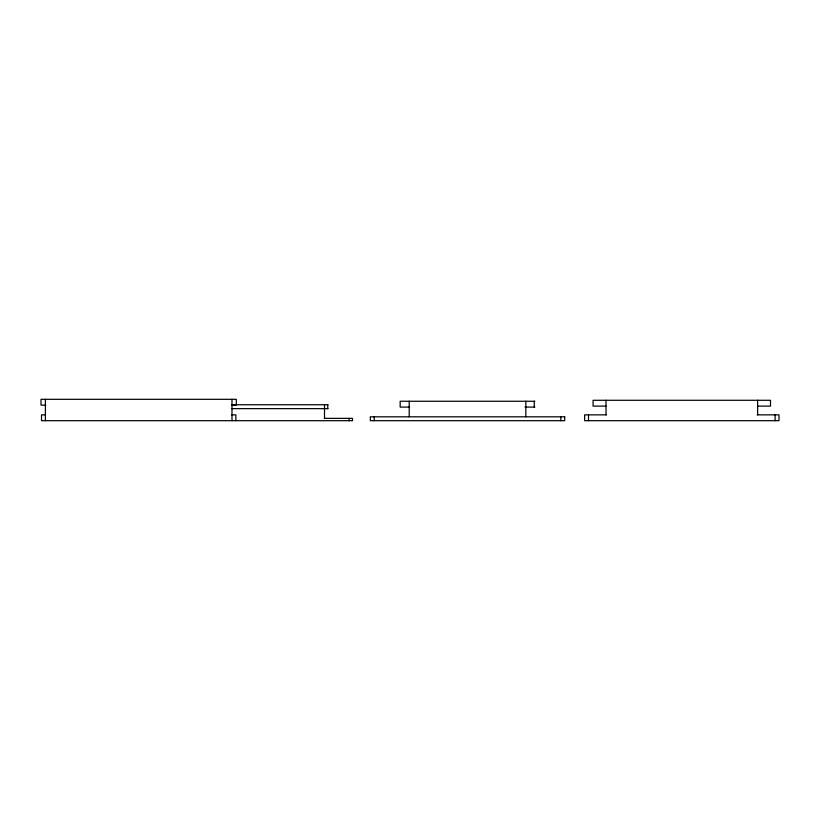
<?xml version="1.0" encoding="UTF-8"?>
<svg xmlns="http://www.w3.org/2000/svg" width="820" height="820" viewBox="0 0 820 820"><rect width="100%" height="100%" fill="white"/><g stroke="black" fill="none" stroke-linecap="round" stroke-linejoin="round"><path stroke-width="1.23" d="M534.865 401.257L400.17 401.257L400.17 407.089L409.641 407.089M231.824 404.752L327.979 404.752M45.807 405.141L41 405.141L41 399.309L236.293 399.309L236.293 405.141L231.578 405.141M606.011 406.115L593.065 406.115L593.065 400.283L770.503 400.283L770.503 406.115L757.618 406.115M525.036 407.089L534.865 407.089M231.824 408.637L327.979 408.637M45.541 414.858L41.512 414.858L41.512 420.691L352.497 420.691L352.497 418.354L324.33 418.354M231.701 414.858L235.873 414.858L235.873 420.691M606.41 414.858L584.629 414.858L584.629 420.691L779 420.691L779 414.858L757.219 414.858M775.115 414.858L775.115 420.691M757.618 400.283L757.618 414.858M606.011 400.283L606.011 414.858M588.514 414.858L588.514 420.691M560.818 416.806L560.818 420.691M534.261 401.257L534.261 407.089M525.825 401.257L525.825 416.806M409.211 401.257L409.211 416.806M374.217 416.806L374.217 420.691M349.115 418.354L349.115 420.691M327.764 404.752L327.764 408.637M324.505 404.752L324.505 418.354M231.988 399.309L231.988 420.691M45.397 399.309L45.397 420.691M564.703 416.806L370.332 416.806L370.332 420.691L564.703 420.691L564.703 416.806"/></g></svg>
